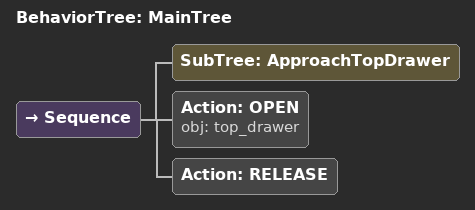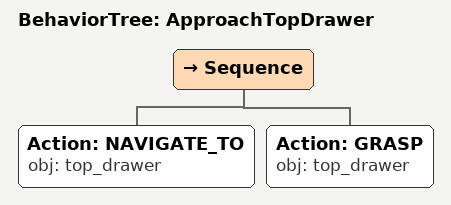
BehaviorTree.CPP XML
<root main_tree_to_execute="MainTree">
  <BehaviorTree ID="MainTree">
    <Sequence>
      <!-- Execute subtree ApproachTopDrawer -->
      <SubTree ID="ApproachTopDrawer" />
      <!-- Open top_drawer -->
      <Action ID="OPEN" obj="top_drawer" />
      <!-- Release -->
      <Action ID="RELEASE" />
    </Sequence>
  </BehaviorTree>
  <!-- Subtree definition ApproachTopDrawer -->
  <BehaviorTree ID="ApproachTopDrawer">
    <Sequence>
      <!-- Navigate to top_drawer -->
      <Action ID="NAVIGATE_TO" obj="top_drawer" />
      <!-- Grasp top_drawer -->
      <Action ID="GRASP" obj="top_drawer" />
    </Sequence>
  </BehaviorTree>
</root>
